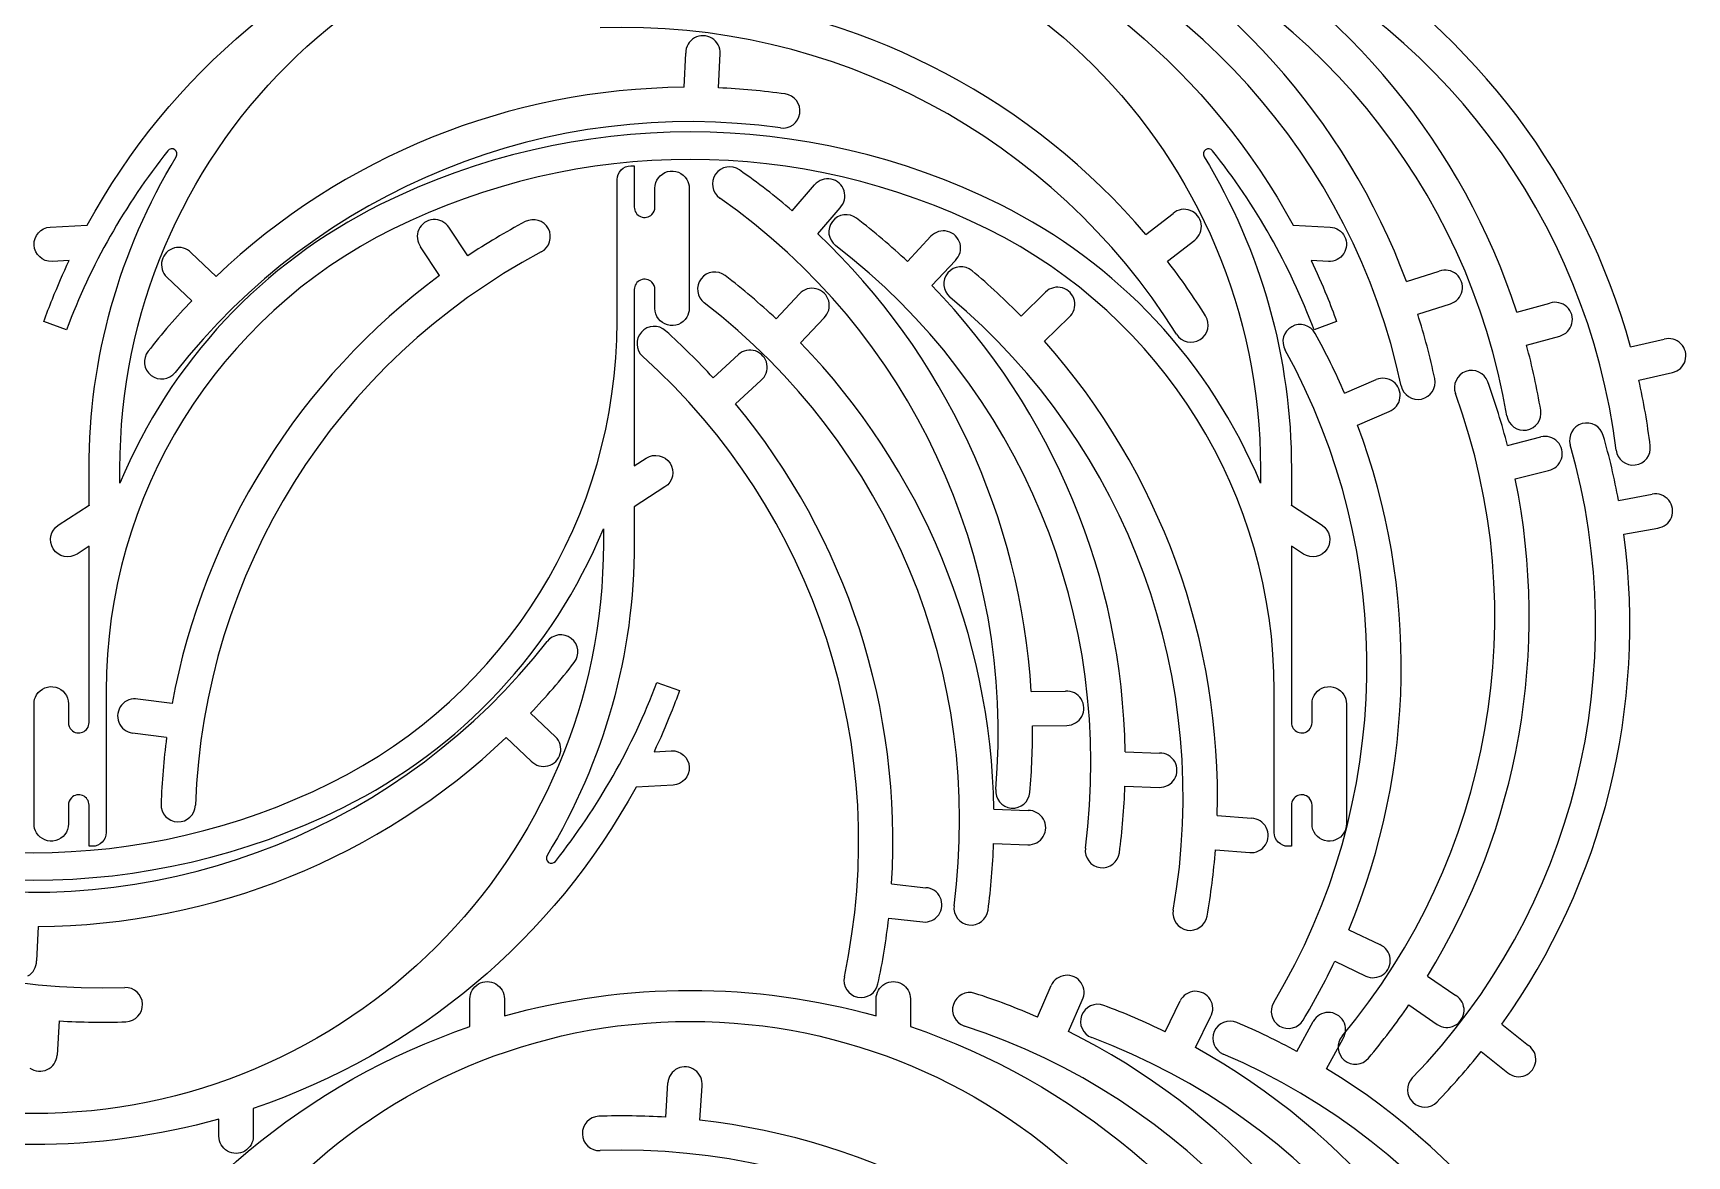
# Model space of a CAD drawing. Extents: x 3 to 3398, y -5 to 2267.
# Drawn here: x 2716 to 3398, y 1263 to 1727 of the extents above; entities that cross this region are included whole.
import ezdxf

# ---------------------------------------------------------------- set-up
doc = ezdxf.new("R2010")
doc.units = 0
doc.layers.add('Capa_1', color=7, linetype='CONTINUOUS')

msp = doc.modelspace()

# ---------------------------------------------------------------- linework, layer by layer
at = {"layer": 'Capa_1', "color": 7}
for points in [[(2984.586946, 1704.342453), (2985.187358, 1718.502954)], [(2998.762468, 1704.096301), (2999.362881, 1718.256802)], [(2962.542804, 1671.920986), (2963.96013, 1671.920986), (2963.96013, 1661.999698)], [(2956.873516, 1607.700217), (2956.873516, 1661.999698)], [(3029.156462, 1653.359738), (3038.374788, 1664.125551)], [(3039.691657, 1643.872082), (3048.909981, 1654.637897)], [(3175.003367, 1643.661701), (3186.236878, 1652.303952)], [(2895.264222, 1634.802133), (2887.426633, 1646.611133)], [(2883.651299, 1626.669111), (2875.81371, 1638.478111)], [(3076.649496, 1632.504591), (3086.328646, 1642.858059)], [(3183.926654, 1632.644397), (3195.160165, 1641.286648)], [(2730.835312, 1632.885985), (2723.758575, 1632.512038)], [(2791.408179, 1626.293165), (2781.139567, 1636.062295)], [(3086.760818, 1622.566426), (3096.439967, 1632.919897)], [(3250.318731, 1632.512407), (3243.242009, 1632.886381)], [(2781.382155, 1616.268954), (2771.113547, 1626.038085)], [(3282.549387, 1624.159005), (3296.061259, 1628.437978)], [(2963.96013, 1620.897364), (2963.96013, 1548.092013)], [(3022.479106, 1608.819253), (3032.158256, 1619.172722)], [(3123.541371, 1609.917654), (3133.66292, 1619.839069)], [(3287.166394, 1610.754182), (3300.678266, 1615.033155)], [(3328.040245, 1611.592877), (3341.725903, 1615.278398)], [(2729.687626, 1604.309581), (2720.35365, 1607.67235)], [(3032.590428, 1598.881088), (3042.269577, 1609.234559)], [(3133.209572, 1599.547898), (3143.331121, 1609.469316)], [(3253.72365, 1607.672718), (3244.389672, 1604.30995)], [(3332.068148, 1597.999422), (3345.753805, 1601.684943)], [(3374.988849, 1597.28578), (3388.822241, 1600.370833)], [(2996.462324, 1584.475618), (3006.92396, 1594.037753)], [(3005.762737, 1573.774764), (3016.224372, 1583.336901)], [(3257.026708, 1578.069069), (3270.031506, 1583.70427)], [(3378.419979, 1583.529567), (3392.253371, 1586.61462)], [(3262.336564, 1564.923295), (3275.341362, 1570.558498)], [(3324.229565, 1556.521188), (3337.955792, 1560.052611)], [(3222.314132, 1547.02743), (3222.314132, 1540.94703)], [(3235.070038, 1547.026665), (3235.070038, 1531.829336), (3235.07154, 1531.854848), (3247.740535, 1523.61955)], [(3327.417595, 1542.706615), (3341.143822, 1546.238042)], [(2976.630421, 1539.423666), (2963.961414, 1531.188369), (2963.959914, 1531.21388)], [(3370.018821, 1533.867096), (3383.957951, 1536.432424)], [(2726.33676, 1523.619181), (2739.005767, 1531.854479), (2739.007267, 1531.828967)], [(3372.23543, 1519.863789), (3386.174561, 1522.42912)], [(2739.007051, 1442.145484), (2739.007051, 1514.950835), (2734.061317, 1511.73595)], [(3240.015786, 1511.73595), (3235.070038, 1514.950835)], [(3240.015984, 1511.736347), (3240.015786, 1511.73595)], [(2746.093665, 1455.34263), (2746.093665, 1401.04315)], [(2973.279555, 1458.733266), (2982.613531, 1455.370498)], [(3127.744177, 1455.042844), (3141.916695, 1455.184357)], [(2773.242614, 1449.978281), (2759.192983, 1451.845935)], [(2921.175956, 1446.069401), (2931.444565, 1436.30027)], [(3128.240252, 1440.873866), (3142.412769, 1441.015379)], [(2771.023475, 1435.975375), (2756.973844, 1437.843031)], [(2911.149933, 1436.04519), (2921.418545, 1426.27606)], [(2972.131869, 1430.156863), (2979.208606, 1430.530809)], [(3166.492916, 1430.076115), (3180.658117, 1429.599297)], [(2979.956641, 1416.377339), (2964.703847, 1415.571222)], [(3166.370476, 1415.898984), (3180.535678, 1415.422166)], [(3112.322525, 1406.390777), (3126.487727, 1405.913959)], [(3235.070038, 1408.129764), (3235.070038, 1401.04315), (3235.070038, 1391.121862), (3233.652715, 1391.121862)], [(2740.424377, 1391.121862), (2739.007051, 1391.121862), (2739.007051, 1401.04315)], [(3204.469473, 1403.76293), (3218.600394, 1402.668688)], [(3227.983423, 1396.791181), (3227.983423, 1401.04315)], [(3112.200086, 1392.213646), (3126.365287, 1391.736828)], [(3203.728752, 1389.604633), (3217.859673, 1388.510391)], [(3070.146431, 1375.622128), (3084.230555, 1374.035391)], [(2717.971166, 1357.995902), (2717.370754, 1343.835401)], [(3068.912044, 1361.498307), (3082.996168, 1359.91157)], [(3258.700355, 1356.605016), (3271.500565, 1350.519384)], [(3252.934953, 1343.652558), (3265.735163, 1337.566926)], [(3291.237995, 1337.521909), (3302.928611, 1329.508808)], [(3130.287239, 1320.640107), (3135.955148, 1333.630683)], [(2896.182643, 1316.693563), (2896.182643, 1328.166111)], [(2910.355874, 1328.166111), (2910.355874, 1321.079496)], [(3077.894888, 1328.166111), (3077.894888, 1316.693563)], [(3143.136018, 1314.647209), (3148.803926, 1327.637787)], [(3182.938197, 1314.56249), (3189.167353, 1327.29347)], [(3283.517364, 1325.630825), (3295.20798, 1317.617723)], [(2726.706506, 1319.068707), (2725.823452, 1304.92302)], [(3195.513341, 1308.01484), (3201.742495, 1320.745823)], [(3237.323111, 1306.425407), (3244.101656, 1318.872559)], [(3321.831, 1317.702664), (3332.934173, 1308.893586)], [(3249.600682, 1299.335469), (3256.379225, 1311.782623)], [(3313.299696, 1306.37911), (3324.402868, 1297.570032)], [(2976.917631, 1279.303954), (2977.800685, 1293.449641)], [(2991.041226, 1278.067013), (2991.924278, 1292.212702)], [(2806.784538, 1282.940192), (2806.784538, 1271.467644)], [(2792.611307, 1271.467644), (2792.611307, 1278.554258)]]:
    msp.add_lwpolyline(points, dxfattribs=at)
msp.add_lwpolyline([(3114.912554, 1655.946848)], close=True, dxfattribs=at)
for points in [[(2751.762959, 1547.02743), (2751.78766, 1676.949081), (2857.116893, 1782.258291), (2987.038546, 1782.258291)], [(2987.038546, 1782.258291), (3116.960199, 1782.258291), (3222.289432, 1676.949081), (3222.314132, 1547.02743)], [(3280.335562, 1581.163356), (3260.332683, 1675.269493), (3191.644236, 1751.555742), (3100.144493, 1781.285812)], [(2738.263334, 1647.471626), (2772.383616, 1709.941353), (2828.757527, 1757.287874), (2896.182643, 1780.102655)], [(3077.894888, 1780.102655), (3145.319854, 1757.287913), (3201.693665, 1709.941537), (3235.813962, 1647.471994)], [(3282.549387, 1624.159005), (3257.418464, 1691.596743), (3207.577429, 1746.950821), (3143.136018, 1778.993237)], [(3323.953083, 1568.734717), (3308.074094, 1663.623799), (3242.778583, 1742.833588), (3152.662735, 1776.526525)], [(3328.040245, 1611.592877), (3305.874834, 1680.062626), (3258.495747, 1737.538054), (3195.513341, 1772.360868)], [(3369.036129, 1554.64669), (3357.311258, 1650.13809), (3295.532976, 1732.12064), (3206.972563, 1769.712307)], [(3374.988849, 1597.28578), (3355.831142, 1666.657202), (3311.004193, 1726.144573), (3249.600682, 1763.681497)], [(3175.003367, 1643.661701), (3128.322959, 1698.437164), (3062.555496, 1733.406344), (2991.041226, 1741.476106)], [(3187.628429, 1602.501834), (3136.645677, 1684.091289), (3046.008217, 1732.284082), (2949.8583, 1728.926454)], [(2988.788231, 1724.730013), (2986.546088, 1723.462347), (2985.167639, 1721.078569), (2985.187358, 1718.502954)], [(2995.980375, 1724.605124), (2993.783596, 1725.94987), (2991.030373, 1725.997678), (2988.788231, 1724.730013)], [(2999.362881, 1718.256802), (2999.47201, 1720.83018), (2998.177154, 1723.260379), (2995.980375, 1724.605124)], [(3024.232466, 1687.55676), (2928.960236, 1700.946396), (2833.781779, 1662.491804), (2774.549895, 1586.678453)], [(2984.586946, 1704.342453), (2912.620918, 1703.792175), (2843.558462, 1675.889132), (2791.408179, 1626.293165)], [(3026.204974, 1701.592115), (3017.103479, 1702.871243), (3007.945158, 1703.706959), (2998.762468, 1704.096301)], [(3032.23501, 1693.588379), (3032.779627, 1697.463593), (3030.080081, 1701.046732), (3026.204974, 1701.592115)], [(3114.912554, 1655.946848), (3034.34852, 1695.917799), (2939.728568, 1695.917799), (2859.164535, 1655.946848)], [(3024.232466, 1687.55676), (3028.107788, 1687.012909), (3031.690393, 1689.713164), (3032.23501, 1693.588379)], [(2774.403947, 1678.568399), (2773.482402, 1679.209704), (2772.221045, 1679.023887), (2771.523583, 1678.144079)], [(2775.006861, 1675.72006), (2775.589517, 1676.679762), (2775.325492, 1677.927095), (2774.403947, 1678.568399)], [(3109.873178, 1645.789689), (3032.484083, 1684.185429), (2941.592998, 1684.185429), (2864.203902, 1645.789689)], [(3199.673371, 1678.568792), (3198.751821, 1677.927495), (3198.487786, 1676.680164), (3199.070434, 1675.720457)], [(3202.553732, 1678.144448), (3201.856277, 1679.024262), (3200.594921, 1679.210089), (3199.673371, 1678.568792)], [(2771.523583, 1678.144079), (2753.842485, 1655.845132), (2739.729211, 1630.937215), (2729.687626, 1604.309581)], [(2739.007267, 1547.026297), (2739.007274, 1592.409859), (2751.459112, 1636.923523), (2775.006861, 1675.72006)], [(2958.534002, 1670.260478), (2959.5972, 1671.323682), (2961.03921, 1671.920985), (2962.542804, 1671.920986)], [(3007.37843, 1670.244044), (3004.172406, 1672.487993), (2999.754388, 1671.708537), (2997.509805, 1668.502957)], [(3199.070434, 1675.720457), (3222.618192, 1636.923913), (3235.070033, 1592.410238), (3235.070038, 1547.026665)], [(3244.389672, 1604.30995), (3234.348093, 1630.937583), (3220.234824, 1655.845499), (3202.553732, 1678.144448)], [(2956.873516, 1666.251666), (2956.873508, 1667.75526), (2957.470803, 1669.197273), (2958.534002, 1670.260478)], [(2956.873516, 1661.999698), (2956.873516, 1661.999698), (2956.873516, 1666.251666), (2956.873516, 1666.251666)], [(2972.464067, 1662.708359), (2972.464087, 1665.898956), (2974.596279, 1668.696128), (2977.672819, 1669.541595)], [(2977.672819, 1669.541595), (2980.749358, 1670.387063), (2984.011548, 1669.072328), (2985.642053, 1666.329817)], [(2985.642053, 1666.329817), (2986.293465, 1665.234143), (2986.637287, 1663.983051), (2986.637296, 1662.708359)], [(2997.509805, 1668.502957), (2995.265223, 1665.297376), (2996.043805, 1660.879204), (2999.248941, 1658.633988)], [(3029.156462, 1653.359738), (3022.175136, 1659.337573), (3014.907206, 1664.972331), (3007.37843, 1670.244044)], [(3045.178174, 1666.461643), (3042.654411, 1666.976351), (3040.050002, 1666.08207), (3038.374788, 1664.125551)], [(3050.523395, 1661.647911), (3049.748146, 1664.104188), (3047.701938, 1665.946936), (3045.178174, 1666.461643)], [(2963.96013, 1661.999698), (2963.96013, 1661.999698), (2963.96013, 1654.913083), (2963.96013, 1654.913083)], [(2972.464067, 1654.913083), (2972.464067, 1654.913083), (2972.464067, 1662.708359), (2972.464067, 1662.708359)], [(2986.637296, 1662.708359), (2986.637296, 1662.708359), (2986.637296, 1613.102088), (2986.637296, 1613.102088)], [(3113.056374, 1414.573161), (3121.441497, 1510.415583), (3078.058349, 1603.451044), (2999.248941, 1658.633988)], [(3048.909981, 1654.637897), (3050.681012, 1656.508126), (3051.298644, 1659.191634), (3050.523395, 1661.647911)], [(2859.164535, 1655.946848), (2810.631526, 1631.867727), (2772.473584, 1591.01026), (2751.762959, 1540.94703)], [(2963.96013, 1654.913083), (2963.960131, 1653.193324), (2964.996089, 1651.642904), (2966.58494, 1650.98478)], [(2966.58494, 1650.98478), (2968.17379, 1650.326657), (2970.002636, 1650.690436), (2971.218691, 1651.906488)], [(2971.218691, 1651.906488), (2972.016091, 1652.703886), (2972.464066, 1653.785391), (2972.464067, 1654.913083)], [(3055.628675, 1650.322771), (3052.523582, 1652.704429), (3048.075769, 1652.118426), (3045.693498, 1649.013804)], [(3222.314132, 1540.94703), (3201.603507, 1591.010261), (3163.445564, 1631.867728), (3114.912554, 1655.946848)], [(3193.321678, 1653.5482), (3190.909368, 1654.450941), (3188.197238, 1653.974631), (3186.236878, 1652.303952)], [(3197.849029, 1647.958421), (3197.467101, 1650.505637), (3195.733988, 1652.645459), (3193.321678, 1653.5482)], [(2716.313008, 1639.21503), (2716.106551, 1643.121379), (2719.104344, 1646.456188), (2723.01054, 1646.665509)], [(2723.01054, 1646.665509), (2723.01054, 1646.665509), (2738.263334, 1647.471626), (2738.263334, 1647.471626)], [(2864.203902, 1645.789689), (2791.855594, 1609.894876), (2746.093656, 1536.10596), (2746.093665, 1455.34263)], [(2875.066703, 1645.632447), (2873.997887, 1643.288985), (2874.283848, 1640.550236), (2875.81371, 1638.478111)], [(2880.958678, 1649.758846), (2878.391025, 1649.555534), (2876.13552, 1647.975908), (2875.066703, 1645.632447)], [(2887.426633, 1646.611133), (2886.002327, 1648.757184), (2883.526331, 1649.962159), (2880.958678, 1649.758846)], [(2918.937599, 1648.906504), (2910.822483, 1644.591616), (2902.922024, 1639.884598), (2895.264222, 1634.802133)], [(2928.52048, 1645.975712), (2926.68329, 1649.430944), (2922.393195, 1650.743011), (2918.937599, 1648.906504)], [(2925.591582, 1636.392252), (2929.046451, 1638.230125), (2930.357669, 1642.52048), (2928.52048, 1645.975712)], [(3045.693498, 1649.013804), (3043.311226, 1645.909182), (3043.896349, 1641.461254), (3047.0005, 1639.078368)], [(3076.649496, 1632.504591), (3069.935564, 1638.781257), (3062.920337, 1644.727675), (3055.628675, 1650.322771)], [(3093.227457, 1644.895169), (3090.728546, 1645.519471), (3088.087608, 1644.739644), (3086.328646, 1642.858059)], [(3098.357618, 1639.852863), (3097.690247, 1642.340618), (3095.726367, 1644.270866), (3093.227457, 1644.895169)], [(3227.983423, 1455.34263), (3227.983431, 1536.105962), (3182.22149, 1609.894878), (3109.873178, 1645.789689)], [(3195.160165, 1641.286648), (3197.201633, 1642.857186), (3198.230956, 1645.411205), (3197.849029, 1647.958421)], [(3235.813962, 1647.471994), (3235.813962, 1647.471994), (3251.066765, 1646.665906), (3251.066765, 1646.665906)], [(3251.066765, 1646.665906), (3253.595044, 1646.532282), (3255.859983, 1645.059988), (3257.008401, 1642.803623)], [(2723.758575, 1632.512038), (2719.852076, 1632.308445), (2716.519465, 1635.308682), (2716.313008, 1639.21503)], [(2774.2236, 1638.040374), (2771.730116, 1637.394738), (2769.782803, 1635.447777), (2769.136717, 1632.95441)], [(2781.139567, 1636.062295), (2779.36459, 1637.928779), (2776.717084, 1638.686009), (2774.2236, 1638.040374)], [(3127.744177, 1455.042844), (3123.428242, 1526.881445), (3091.948989, 1594.388921), (3039.691657, 1643.872082)], [(3150.053829, 1390.285623), (3162.61156, 1485.67107), (3123.327853, 1580.510328), (3047.0005, 1639.078368)], [(3096.439967, 1632.919897), (3098.290891, 1634.711095), (3099.024988, 1637.365108), (3098.357618, 1639.852863)], [(3257.008401, 1642.803623), (3258.15682, 1640.547257), (3258.014245, 1637.849615), (3256.634384, 1635.726873)], [(2723.879813, 1616.947509), (2726.034762, 1622.330219), (2728.354353, 1627.645544), (2730.835312, 1632.885985)], [(2769.136717, 1632.95441), (2768.490632, 1630.461042), (2769.247383, 1627.8134), (2771.113547, 1626.038085)], [(2925.591582, 1636.392252), (2840.644498, 1591.225084), (2786.246551, 1504.170171), (2782.88892, 1408.020255)], [(3103.317775, 1628.63579), (3100.319523, 1631.150623), (3095.850383, 1630.759189), (3093.334957, 1627.761435)], [(3199.648039, 1610.012558), (3194.777579, 1617.806915), (3189.530919, 1625.359784), (3183.926654, 1632.644397)], [(3243.242009, 1632.886381), (3245.520619, 1628.073319), (3247.663148, 1623.197002), (3249.667045, 1618.263238)], [(3256.634384, 1635.726873), (3255.254523, 1633.604131), (3252.84701, 1632.378783), (3250.318731, 1632.512407)], [(2883.651299, 1626.669111), (2825.753005, 1583.923357), (2786.281302, 1520.755428), (2773.242614, 1449.978281)], [(2966.584979, 1624.825598), (2964.996136, 1624.167496), (2963.960165, 1622.617108), (2963.96013, 1620.897364)], [(2971.218691, 1623.903874), (2970.002647, 1625.119915), (2968.173822, 1625.4837), (2966.584979, 1624.825598)], [(2972.464067, 1620.897364), (2972.464043, 1622.025027), (2972.01607, 1623.106497), (2971.218691, 1623.903874)], [(2991.523107, 1625.328466), (2989.140836, 1622.223844), (2989.725959, 1617.775916), (2992.830109, 1615.393031)], [(3001.458284, 1626.637433), (2998.353191, 1629.019091), (2993.905379, 1628.433088), (2991.523107, 1625.328466)], [(3022.479106, 1608.819253), (3015.765174, 1615.09592), (3008.749946, 1621.042338), (3001.458284, 1626.637433)], [(3093.334957, 1627.761435), (3090.819531, 1624.763682), (3091.210081, 1620.294464), (3094.207338, 1617.778445)], [(3123.541371, 1609.917654), (3117.107613, 1616.481204), (3110.358442, 1622.727962), (3103.317775, 1628.63579)], [(3303.144351, 1627.184044), (3301.186277, 1628.857402), (3298.474801, 1629.33742), (3296.061259, 1628.437978)], [(3305.486852, 1620.382925), (3305.999157, 1622.907152), (3305.102425, 1625.510686), (3303.144351, 1627.184044)], [(2972.464067, 1613.102088), (2972.464067, 1613.102088), (2972.464067, 1620.897364), (2972.464067, 1620.897364)], [(3039.057066, 1621.209831), (3036.558155, 1621.834134), (3033.917217, 1621.054306), (3032.158256, 1619.172722)], [(3044.187227, 1616.167525), (3043.519857, 1618.65528), (3041.555977, 1620.585529), (3039.057066, 1621.209831)], [(3166.492916, 1430.076115), (3165.314645, 1502.0346), (3136.809988, 1570.850929), (3086.760818, 1622.566426)], [(3186.310396, 1364.727372), (3203.016829, 1459.474273), (3167.907342, 1555.936797), (3094.207338, 1617.778445)], [(3140.644022, 1621.573318), (3138.174721, 1622.306027), (3135.502281, 1621.642139), (3133.66292, 1619.839069)], [(3145.549358, 1616.312037), (3144.991137, 1618.826534), (3143.113322, 1620.840609), (3140.644022, 1621.573318)], [(3249.667045, 1618.263238), (3251.089736, 1614.76047), (3252.442209, 1611.229591), (3253.72365, 1607.672718)], [(3300.678266, 1615.033155), (3303.133774, 1615.810754), (3304.974547, 1617.858697), (3305.486852, 1620.382925)], [(2720.35365, 1607.67235), (2721.47483, 1610.784407), (2722.650397, 1613.8766), (2723.879813, 1616.947509)], [(2781.382155, 1616.268954), (2775.047139, 1609.610051), (2769.039728, 1602.646982), (2763.381215, 1595.404424)], [(2977.672791, 1606.268803), (2974.596245, 1607.114285), (2972.464062, 1609.911481), (2972.464067, 1613.102088)], [(2986.637296, 1613.102088), (2986.637298, 1611.827377), (2986.293475, 1610.576264), (2985.642053, 1609.480573)], [(3095.883439, 1366.600285), (3108.44117, 1461.985732), (3069.157463, 1556.82499), (2992.830109, 1615.393031)], [(3042.269577, 1609.234559), (3044.1205, 1611.025757), (3044.854597, 1613.67977), (3044.187227, 1616.167525)], [(3143.331121, 1609.469316), (3145.258414, 1611.178073), (3146.107578, 1613.797539), (3145.549358, 1616.312037)], [(3294.199119, 1584.11018), (3292.288211, 1593.100275), (3289.941197, 1601.992113), (3287.166394, 1610.754182)], [(3348.747557, 1613.716698), (3346.864338, 1615.473873), (3344.176381, 1616.071707), (3341.725903, 1615.278398)], [(3350.791168, 1606.819873), (3351.413091, 1609.319351), (3350.630777, 1611.959523), (3348.747557, 1613.716698)], [(2838.763278, 1417.253159), (2911.111587, 1453.147972), (2956.873525, 1526.936888), (2956.873516, 1607.700217)], [(2976.904301, 1603.888145), (2973.995643, 1606.506084), (2969.515564, 1606.270859), (2966.89705, 1603.362718)], [(2996.462324, 1584.475618), (2990.26155, 1591.259704), (2983.734499, 1597.7382), (2976.904301, 1603.888145)], [(2985.642053, 1609.480573), (2984.011543, 1606.738054), (2980.749337, 1605.42332), (2977.672791, 1606.268803)], [(3197.392854, 1600.24858), (3200.711513, 1602.322319), (3201.721122, 1606.693489), (3199.648039, 1610.012558)], [(3235.221231, 1605.552685), (3231.79858, 1603.655489), (3230.561566, 1599.343154), (3232.458085, 1595.920128)], [(3244.854335, 1602.791444), (3242.956462, 1606.21372), (3238.643883, 1607.449882), (3235.221231, 1605.552685)], [(3345.753805, 1601.684943), (3348.240895, 1602.354694), (3350.169246, 1604.320395), (3350.791168, 1606.819873)], [(2966.89705, 1603.362718), (2964.278537, 1600.454578), (2964.512876, 1595.974453), (2967.420498, 1593.355364)], [(3112.322525, 1406.390777), (3111.144254, 1478.349262), (3082.639597, 1547.165592), (3032.590428, 1598.881088)], [(3204.469473, 1403.76293), (3206.431108, 1475.704322), (3180.955308, 1545.698509), (3133.209572, 1599.547898)], [(3187.628429, 1602.501834), (3189.702825, 1599.183585), (3194.074194, 1598.17484), (3197.392854, 1600.24858)], [(3257.026708, 1578.069069), (3253.372444, 1586.502324), (3249.310188, 1594.752862), (3244.854335, 1602.791444)], [(3337.931984, 1571.074016), (3336.415037, 1580.138907), (3334.458113, 1589.124657), (3332.068148, 1597.999422)], [(3395.769092, 1598.504338), (3393.964311, 1600.341986), (3391.30499, 1601.056498), (3388.822241, 1600.370833)], [(3397.509922, 1591.524937), (3398.240279, 1593.994908), (3397.573872, 1596.666691), (3395.769092, 1598.504338)], [(2763.381215, 1595.404424), (2760.972551, 1592.320233), (2761.519717, 1587.867476), (2764.603432, 1585.458202)], [(3050.636095, 1337.244092), (3070.63897, 1431.35023), (3038.917364, 1528.979294), (2967.420498, 1593.355364)], [(3013.961334, 1595.527308), (3011.519108, 1596.345748), (3008.825127, 1595.775531), (3006.92396, 1594.037753)], [(3018.680065, 1590.098038), (3018.209939, 1592.630485), (3016.403559, 1594.708868), (3013.961334, 1595.527308)], [(3016.224372, 1583.336901), (3018.210126, 1584.977356), (3019.150191, 1587.565591), (3018.680065, 1590.098038)], [(3227.758304, 1326.669815), (3277.309355, 1409.136617), (3279.100902, 1511.774255), (3232.458085, 1595.920128)], [(3392.253371, 1586.61462), (3394.767308, 1587.175249), (3396.779566, 1589.054965), (3397.509922, 1591.524937)], [(2764.603432, 1585.458202), (2767.687147, 1583.048929), (2772.140012, 1583.595215), (2774.549895, 1586.678453)], [(3277.170425, 1582.821527), (3275.127714, 1584.390489), (3272.39486, 1584.728412), (3270.031506, 1583.70427)], [(3288.740461, 1575.70636), (3292.568241, 1576.519989), (3295.011991, 1580.282238), (3294.199119, 1584.11018)], [(3306.991934, 1587.077563), (3303.314635, 1585.739145), (3301.418252, 1581.673414), (3302.755943, 1577.99585)], [(3316.074485, 1582.843368), (3314.73534, 1586.520403), (3310.669234, 1588.415981), (3306.991934, 1587.077563)], [(3383.103765, 1556.374011), (3381.983667, 1565.496443), (3380.420558, 1574.559001), (3378.419979, 1583.529567)], [(3255.993995, 1312.795663), (3317.835641, 1386.49567), (3335.661195, 1487.589409), (3302.755943, 1577.99585)], [(3275.341362, 1570.558498), (3277.753009, 1571.46308), (3279.484505, 1573.604249), (3279.864476, 1576.151783)], [(3279.864476, 1576.151783), (3280.244448, 1578.699317), (3279.213136, 1581.252566), (3277.170425, 1582.821527)], [(3280.335562, 1581.163356), (3281.149948, 1577.335737), (3284.91268, 1574.892731), (3288.740461, 1575.70636)], [(3324.229565, 1556.521188), (3321.939542, 1565.422268), (3319.217967, 1574.206705), (3316.074485, 1582.843368)], [(3070.146431, 1375.622128), (3074.61759, 1447.451235), (3051.60007, 1518.291876), (3005.762737, 1573.774764)], [(3332.111951, 1562.916298), (3335.971579, 1563.562187), (3338.57711, 1567.214261), (3337.931984, 1571.074016)], [(3258.700355, 1356.605016), (3286.313189, 1423.065104), (3287.613153, 1497.540018), (3262.336564, 1564.923295)], [(3323.953083, 1568.734717), (3324.599735, 1564.875217), (3328.252324, 1562.270409), (3332.111951, 1562.916298)], [(3354.954686, 1565.551474), (3351.192981, 1564.472832), (3349.017607, 1560.549289), (3350.095505, 1556.787371)], [(3363.71975, 1560.694026), (3362.640363, 1564.455518), (3358.716391, 1566.630116), (3354.954686, 1565.551474)], [(3284.948037, 1295.495147), (3351.780092, 1364.701769), (3376.614167, 1464.305801), (3350.095505, 1556.787371)], [(3344.868727, 1558.063964), (3343.096605, 1559.933159), (3340.45026, 1560.694435), (3337.955792, 1560.052611)], [(3346.486232, 1551.054893), (3347.260048, 1553.511622), (3346.64085, 1556.194769), (3344.868727, 1558.063964)], [(3370.018821, 1533.867096), (3368.355285, 1542.906238), (3366.253111, 1551.859124), (3363.71975, 1560.694026)], [(3376.933437, 1548.477924), (3380.817564, 1548.954844), (3383.579916, 1552.48979), (3383.103765, 1556.374011)], [(2963.96013, 1548.092013), (2963.96013, 1548.092013), (2968.905864, 1551.306898), (2968.905864, 1551.306898)], [(2968.905864, 1551.306898), (2972.18705, 1553.432953), (2976.57018, 1552.499961), (2978.701047, 1549.221898)], [(2978.701047, 1549.221898), (2980.831914, 1545.943834), (2979.905354, 1541.559341), (2976.630421, 1539.423666)], [(3341.143822, 1546.238042), (3343.667286, 1546.754222), (3345.712417, 1548.598164), (3346.486232, 1551.054893)], [(3369.036129, 1554.64669), (3369.513817, 1550.762657), (3373.04931, 1548.001004), (3376.933437, 1548.477924)], [(2739.007267, 1531.828967), (2739.007267, 1531.828967), (2739.007267, 1547.026296), (2739.007267, 1547.026297)], [(2751.762959, 1540.94703), (2751.762959, 1540.94703), (2751.762959, 1547.02743), (2751.762959, 1547.02743)], [(3291.237995, 1337.521909), (3328.907517, 1398.844164), (3341.84192, 1472.198809), (3327.417595, 1542.706615)], [(3390.715327, 1533.966399), (3389.07791, 1535.954658), (3386.491115, 1536.898678), (3383.957951, 1536.432424)], [(2963.959914, 1531.21388), (2963.959914, 1531.21388), (2963.959914, 1516.016551), (2963.959914, 1516.016551)], [(3391.839963, 1526.86157), (3392.783267, 1529.258336), (3392.352744, 1531.97814), (3390.715327, 1533.966399)], [(2724.266134, 1513.82095), (2722.135267, 1517.099013), (2723.061827, 1521.483507), (2726.33676, 1523.619181)], [(2843.802646, 1407.096), (2892.335655, 1431.17512), (2930.493597, 1472.032587), (2951.204221, 1522.095817)], [(2951.204221, 1522.095817), (2951.204221, 1522.095817), (2951.204221, 1516.015417), (2951.204221, 1516.015417)], [(3247.740535, 1523.61955), (3251.011145, 1521.482164), (3251.934801, 1517.100887), (3249.805395, 1513.825076)], [(3386.174561, 1522.42912), (3388.727884, 1522.768015), (3390.89666, 1524.464804), (3391.839963, 1526.86157)], [(2715.928635, 1280.784557), (2586.006982, 1280.784557), (2480.677749, 1386.093767), (2480.653049, 1516.015417)], [(2951.204221, 1516.015417), (2951.179521, 1386.093767), (2845.850288, 1280.784557), (2715.928635, 1280.784557)], [(2963.959914, 1516.016551), (2963.959907, 1470.632988), (2951.508069, 1426.119324), (2927.96032, 1387.322787)], [(3235.070038, 1514.950835), (3235.070038, 1514.950835), (3235.070038, 1442.145484), (3235.070038, 1442.145484)], [(3321.831, 1317.702664), (3363.686386, 1376.247848), (3381.706243, 1448.521546), (3372.23543, 1519.863789)], [(2734.061317, 1511.73595), (2730.780131, 1509.609895), (2726.397001, 1510.542887), (2724.266134, 1513.82095)], [(3249.805395, 1513.825076), (3247.675989, 1510.549266), (3243.296976, 1509.614932), (3240.015984, 1511.736347)], [(2678.325646, 1374.781596), (2773.597876, 1361.391959), (2868.776333, 1399.846552), (2928.008217, 1475.659902)], [(2937.95468, 1476.880153), (2934.870965, 1479.289426), (2930.4181, 1478.743141), (2928.008217, 1475.659902)], [(2939.176897, 1466.933931), (2941.585561, 1470.018123), (2941.038394, 1474.470879), (2937.95468, 1476.880153)], [(2921.175956, 1446.069401), (2927.510973, 1452.728304), (2933.518384, 1459.691373), (2939.176897, 1466.933931)], [(2515.995708, 1459.27992), (2566.97846, 1377.690465), (2657.61592, 1329.497672), (2753.765837, 1332.8553)], [(2716.329885, 1449.940759), (2716.329883, 1451.215471), (2716.673706, 1452.466583), (2717.325128, 1453.562274)], [(2717.325128, 1453.562274), (2718.955638, 1456.304794), (2722.217844, 1457.619527), (2725.29439, 1456.774045)], [(2725.29439, 1456.774045), (2728.370936, 1455.928562), (2730.503119, 1453.131367), (2730.503114, 1449.940759)], [(2931.443598, 1384.898769), (2949.124696, 1407.197716), (2963.23797, 1432.105632), (2973.279555, 1458.733266)], [(2982.613531, 1455.370498), (2981.492351, 1452.258441), (2980.316784, 1449.166247), (2979.087368, 1446.095339)], [(3148.323674, 1451.914319), (3146.940401, 1454.087044), (3144.487747, 1455.338847), (3141.916695, 1455.184357)], [(3227.983423, 1401.04315), (3227.983423, 1401.04315), (3227.983423, 1455.34263), (3227.983423, 1455.34263)], [(3243.573975, 1449.940759), (3243.573971, 1453.131366), (3245.706154, 1455.928559), (3248.782699, 1456.774041)], [(3248.782699, 1456.774041), (3251.859244, 1457.619524), (3255.121448, 1456.304792), (3256.751959, 1453.562274)], [(3256.751959, 1453.562274), (3257.403381, 1452.466583), (3257.747204, 1451.215471), (3257.747203, 1449.940759)], [(2716.329885, 1400.334489), (2716.329885, 1400.334489), (2716.329885, 1449.940759), (2716.329885, 1449.940759)], [(2730.503114, 1449.940759), (2730.503114, 1449.940759), (2730.503114, 1442.145484), (2730.503114, 1442.145484)], [(2752.435162, 1449.38113), (2750.797386, 1447.393167), (2750.366372, 1444.67344), (2751.309242, 1442.276504)], [(2759.192983, 1451.845935), (2756.659904, 1452.312646), (2754.072938, 1451.369093), (2752.435162, 1449.38113)], [(3148.575364, 1444.725495), (3149.803297, 1446.989642), (3149.706947, 1449.741594), (3148.323674, 1451.914319)], [(3243.573975, 1442.145484), (3243.573975, 1442.145484), (3243.573975, 1449.940759), (3243.573975, 1449.940759)], [(3257.747203, 1449.940759), (3257.747203, 1449.940759), (3257.747203, 1400.334489), (3257.747203, 1400.334489)], [(2730.503114, 1442.145484), (2730.503138, 1441.017821), (2730.951111, 1439.936351), (2731.74849, 1439.138974)], [(2736.382202, 1438.217249), (2737.971044, 1438.875351), (2739.007015, 1440.42574), (2739.007051, 1442.145484)], [(2751.309242, 1442.276504), (2752.252113, 1439.879568), (2754.420583, 1438.182387), (2756.973844, 1437.843031)], [(2979.087368, 1446.095339), (2976.932419, 1440.712629), (2974.612828, 1435.397303), (2972.131869, 1430.156863)], [(3127.175728, 1413.33791), (3127.976766, 1422.493876), (3128.332027, 1431.683384), (3128.240252, 1440.873866)], [(3142.412769, 1441.015379), (3144.988331, 1441.04108), (3147.347432, 1442.461348), (3148.575364, 1444.725495)], [(3235.070038, 1442.145484), (3235.070072, 1440.425739), (3236.106044, 1438.875348), (3237.694887, 1438.217246)], [(3242.328601, 1439.138974), (3243.125979, 1439.936351), (3243.573952, 1441.017821), (3243.573975, 1442.145484)], [(2717.971166, 1357.995902), (2789.937194, 1358.54618), (2858.99965, 1386.449224), (2911.149933, 1436.04519)], [(2731.74849, 1439.138974), (2732.964534, 1437.922932), (2734.793359, 1437.559148), (2736.382202, 1438.217249)], [(2771.023475, 1435.975375), (2769.812343, 1426.86458), (2769.045035, 1417.700271), (2768.724271, 1408.514928)], [(2933.421394, 1429.383945), (2934.06748, 1431.877313), (2933.310729, 1434.524956), (2931.444565, 1436.30027)], [(3237.694887, 1438.217246), (3239.283731, 1437.559144), (3241.112558, 1437.92293), (3242.328601, 1439.138974)], [(2921.418545, 1426.27606), (2923.193522, 1424.409576), (2925.841028, 1423.652346), (2928.334512, 1424.297982)], [(2928.334512, 1424.297982), (2930.827996, 1424.943617), (2932.775309, 1426.890578), (2933.421394, 1429.383945)], [(2979.208606, 1430.530809), (2983.115105, 1430.734403), (2986.447716, 1427.734166), (2986.654173, 1423.827817)], [(3186.916362, 1426.052902), (3185.629178, 1428.283897), (3183.233462, 1429.641491), (3180.658117, 1429.599297)], [(3186.854241, 1418.859942), (3188.179765, 1421.068372), (3188.203545, 1423.821907), (3186.916362, 1426.052902)], [(2986.654173, 1423.827817), (2986.86063, 1419.921469), (2983.862837, 1416.586659), (2979.956641, 1416.377339)], [(2593.094003, 1417.253159), (2670.483098, 1378.857419), (2761.374183, 1378.857419), (2838.763278, 1417.253159)], [(2736.382241, 1412.058067), (2734.793391, 1412.716191), (2732.964545, 1412.352412), (2731.74849, 1411.136359)], [(2964.703847, 1415.571222), (2930.583565, 1353.101495), (2874.209654, 1305.754974), (2806.784538, 1282.940192)], [(3113.056374, 1414.573161), (3112.716087, 1410.674687), (3115.600141, 1407.238312), (3119.498547, 1406.897255)], [(3119.498547, 1406.897255), (3123.396954, 1406.556197), (3126.833899, 1409.439571), (3127.175728, 1413.33791)], [(3164.105864, 1388.43567), (3165.305518, 1397.547981), (3166.061282, 1406.713246), (3166.370476, 1415.898984)], [(3180.535678, 1415.422166), (3183.109909, 1415.335497), (3185.528716, 1416.651511), (3186.854241, 1418.859942)], [(3242.328601, 1411.136359), (3241.112547, 1412.352414), (3239.2837, 1412.716194), (3237.694848, 1412.05807)], [(2588.054627, 1407.096), (2668.618661, 1367.125048), (2763.238613, 1367.125048), (2843.802646, 1407.096)], [(2731.74849, 1411.136359), (2730.95109, 1410.338961), (2730.503115, 1409.257457), (2730.503114, 1408.129764)], [(2730.503114, 1408.129764), (2730.503114, 1408.129764), (2730.503114, 1400.334489), (2730.503114, 1400.334489)], [(2739.007051, 1408.129764), (2739.00705, 1409.849523), (2737.971091, 1411.399944), (2736.382241, 1412.058067)], [(2739.007051, 1401.04315), (2739.007051, 1401.04315), (2739.007051, 1408.129764), (2739.007051, 1408.129764)], [(2768.724271, 1408.514928), (2768.588463, 1404.603988), (2771.648395, 1401.323248), (2775.559308, 1401.186667)], [(2775.559308, 1401.186667), (2779.470221, 1401.050086), (2782.751566, 1404.109369), (2782.88892, 1408.020255)], [(3132.745971, 1402.367565), (3131.458788, 1404.59856), (3129.063071, 1405.956154), (3126.487727, 1405.913959)], [(3237.694848, 1412.05807), (3236.105997, 1411.399946), (3235.070038, 1409.849525), (3235.070038, 1408.129764)], [(3243.573975, 1408.129764), (3243.573974, 1409.257456), (3243.126, 1410.338961), (3242.328601, 1411.136359)], [(3243.573975, 1400.334489), (3243.573975, 1400.334489), (3243.573975, 1408.129764), (3243.573975, 1408.129764)], [(2717.325128, 1396.71303), (2716.673716, 1397.808705), (2716.329894, 1399.059796), (2716.329885, 1400.334489)], [(2730.503114, 1400.334489), (2730.503094, 1397.143892), (2728.370901, 1394.34672), (2725.294362, 1393.501252)], [(2746.093665, 1401.04315), (2746.093665, 1401.04315), (2746.093665, 1396.791181), (2746.093665, 1396.791181)], [(3132.68385, 1395.174604), (3134.009374, 1397.383035), (3134.033155, 1400.13657), (3132.745971, 1402.367565)], [(3224.69799, 1398.852688), (3223.509347, 1401.137706), (3221.175128, 1402.598508), (3218.600394, 1402.668688)], [(3224.322176, 1391.669284), (3225.742769, 1393.817794), (3225.886634, 1396.567671), (3224.69799, 1398.852688)], [(3248.782726, 1393.501256), (3245.706188, 1394.346723), (3243.573996, 1397.143893), (3243.573975, 1400.334489)], [(3257.747203, 1400.334489), (3257.747194, 1399.059796), (3257.403371, 1397.808705), (3256.751959, 1396.71303)], [(2725.294362, 1393.501252), (2722.217823, 1392.655785), (2718.955633, 1393.97052), (2717.325128, 1396.71303)], [(2744.433179, 1392.78237), (2743.369981, 1391.719165), (2741.927971, 1391.121862), (2740.424377, 1391.121862)], [(2746.093665, 1396.791181), (2746.093673, 1395.287587), (2745.496378, 1393.845574), (2744.433179, 1392.78237)], [(3109.935473, 1364.750332), (3111.135128, 1373.862643), (3111.890891, 1383.027908), (3112.200086, 1392.213646)], [(3126.365287, 1391.736828), (3128.939519, 1391.65016), (3131.358326, 1392.966174), (3132.68385, 1395.174604)], [(3229.64391, 1392.782369), (3228.580711, 1393.845573), (3227.983416, 1395.287587), (3227.983423, 1396.791181)], [(3233.652715, 1391.121862), (3232.14912, 1391.121862), (3230.70711, 1391.719164), (3229.64391, 1392.782369)], [(3256.751959, 1396.71303), (3255.121453, 1393.970522), (3251.859264, 1392.655789), (3248.782726, 1393.501256)], [(2927.96032, 1387.322787), (2927.377664, 1386.363086), (2927.641689, 1385.115753), (2928.563234, 1384.474448)], [(3150.053829, 1390.285623), (3149.543818, 1386.405702), (3152.275234, 1382.846797), (3156.155053, 1382.336018)], [(3156.155053, 1382.336018), (3160.034873, 1381.825239), (3163.594318, 1384.555951), (3164.105864, 1388.43567)], [(3200.268362, 1362.266239), (3201.864348, 1371.317549), (3203.019176, 1380.441125), (3203.728752, 1389.604633)], [(3217.859673, 1388.510391), (3220.427674, 1388.311519), (3222.901583, 1389.520774), (3224.322176, 1391.669284)], [(2928.563234, 1384.474448), (2929.484778, 1383.833144), (2930.746136, 1384.01896), (2931.443598, 1384.898769)], [(3090.191261, 1370.008912), (3089.083087, 1372.334021), (3086.801271, 1373.875396), (3084.230555, 1374.035391)], [(3089.564978, 1362.842999), (3091.059687, 1364.940623), (3091.299434, 1367.683803), (3090.191261, 1370.008912)], [(3095.883439, 1366.600285), (3095.373427, 1362.720364), (3098.104843, 1359.16146), (3101.984663, 1358.650681)], [(3101.984663, 1358.650681), (3105.864482, 1358.139902), (3109.423927, 1360.870614), (3109.935473, 1364.750332)], [(3186.310396, 1364.727372), (3185.63163, 1360.873391), (3188.205209, 1357.198731), (3192.059056, 1356.519203)], [(3064.499666, 1334.297332), (3066.410566, 1343.287429), (3067.883098, 1352.365144), (3068.912044, 1361.498307)], [(3082.996168, 1359.91157), (3085.555665, 1359.623196), (3088.070268, 1360.745376), (3089.564978, 1362.842999)], [(3192.059056, 1356.519203), (3195.912903, 1355.839675), (3199.588072, 1358.412527), (3200.268362, 1362.266239)], [(3275.82563, 1344.771659), (3275.534812, 1347.330878), (3273.879136, 1349.531163), (3271.500565, 1350.519384)], [(3272.900474, 1338.200053), (3274.996669, 1339.696765), (3276.116447, 1342.212439), (3275.82563, 1344.771659)], [(2713.769881, 1337.608342), (2716.012024, 1338.876008), (2717.390473, 1341.259786), (2717.370754, 1343.835401)], [(3141.778252, 1337.853817), (3139.214279, 1337.608157), (3136.985133, 1335.991496), (3135.955148, 1333.630683)], [(3148.297311, 1334.813213), (3146.83779, 1336.935501), (3144.342225, 1338.099477), (3141.778252, 1337.853817)], [(3239.907197, 1319.370062), (3244.640877, 1327.248237), (3248.988598, 1335.351976), (3252.934953, 1343.652558)], [(3265.735163, 1337.566926), (3268.061329, 1336.460974), (3270.80428, 1336.703341), (3272.900474, 1338.200053)], [(2761.094066, 1326.020229), (2760.957503, 1329.931143), (2757.676778, 1332.991089), (2753.765837, 1332.8553)], [(2896.182643, 1328.166111), (2896.182643, 1330.697914), (2897.533344, 1333.037398), (2899.725951, 1334.3033)], [(2899.725951, 1334.3033), (2901.918557, 1335.569202), (2904.61996, 1335.569202), (2906.812566, 1334.3033)], [(2906.812566, 1334.3033), (2909.005173, 1333.037398), (2910.355874, 1330.697914), (2910.355874, 1328.166111)], [(2910.355874, 1321.079496), (2960.506639, 1335.17173), (3013.570895, 1335.17173), (3063.72166, 1321.079496)], [(3050.636095, 1337.244092), (3049.82324, 1333.416147), (3052.267008, 1329.653909), (3056.094792, 1328.840298)], [(3056.094792, 1328.840298), (3059.922576, 1328.026686), (3063.685298, 1330.469709), (3064.499666, 1334.297332)], [(3063.72166, 1328.166111), (3063.72166, 1330.697914), (3065.072361, 1333.037397), (3067.264967, 1334.303298)], [(3067.264967, 1334.303298), (3069.457573, 1335.5692), (3072.158975, 1335.5692), (3074.351581, 1334.303298)], [(3074.351581, 1334.303298), (3076.544187, 1333.037397), (3077.894888, 1330.697914), (3077.894888, 1328.166111)], [(3104.524309, 1330.419369), (3100.802306, 1331.627917), (3096.805225, 1329.590816), (3095.595941, 1325.869052)], [(3148.803926, 1327.637787), (3149.950769, 1329.944095), (3149.756831, 1332.690925), (3148.297311, 1334.813213)], [(3195.169125, 1331.258585), (3192.596877, 1331.124997), (3190.299334, 1329.60711), (3189.167353, 1327.29347)], [(3201.54935, 1327.936518), (3200.183792, 1330.120449), (3197.741374, 1331.392172), (3195.169125, 1331.258585)], [(2754.260445, 1318.690648), (2758.171332, 1318.827984), (2761.23063, 1322.109315), (2761.094066, 1326.020229)], [(3063.72166, 1321.079496), (3063.72166, 1321.079496), (3063.72166, 1328.166111), (3063.72166, 1328.166111)], [(3095.595941, 1325.869052), (3094.386657, 1322.147288), (3096.422968, 1318.149804), (3100.144493, 1316.939784)], [(3130.287239, 1320.640107), (3121.863213, 1324.315597), (3113.265414, 1327.579206), (3104.524309, 1330.419369)], [(3157.626354, 1325.456207), (3153.960609, 1326.825956), (3149.878476, 1324.965144), (3148.508002, 1321.299671)], [(3182.938197, 1314.56249), (3174.682512, 1318.601932), (3166.235252, 1322.237466), (3157.626354, 1325.456207)], [(3201.742495, 1320.745823), (3202.988846, 1322.999911), (3202.914908, 1325.752586), (3201.54935, 1327.936518)], [(3227.758304, 1326.669815), (3225.743478, 1323.315061), (3226.82924, 1318.962182), (3230.183595, 1316.946693)], [(3266.851382, 1303.685276), (3272.759201, 1310.725948), (3278.321099, 1318.049782), (3283.517364, 1325.630825)], [(3306.301284, 1323.155256), (3306.414398, 1325.728462), (3305.123306, 1328.160662), (3302.928611, 1329.508808)], [(2726.706506, 1319.068707), (2735.879592, 1318.496063), (2745.075101, 1318.369894), (2754.260445, 1318.690648)], [(2751.762959, 1083.618337), (2751.78766, 1213.539988), (2857.116893, 1318.849198), (2987.038546, 1318.849198)], [(2987.038546, 1318.849198), (3116.960199, 1318.849198), (3222.289432, 1213.539988), (3222.314132, 1083.618337)], [(3280.335562, 1116.817328), (3260.332683, 1210.923465), (3191.644236, 1287.209713), (3100.144493, 1316.939784)], [(3148.508002, 1321.299671), (3147.137528, 1317.634197), (3148.997532, 1313.551696), (3152.662735, 1312.180497)], [(3212.510537, 1318.412843), (3208.908029, 1319.941186), (3204.748613, 1318.260205), (3203.219558, 1314.658)], [(3237.323111, 1306.425407), (3229.251482, 1310.821112), (3220.970842, 1314.82165), (3212.510537, 1318.412843)], [(3230.183595, 1316.946693), (3233.53795, 1314.931204), (3237.891044, 1316.016105), (3239.907197, 1319.370062)], [(3250.270671, 1322.572105), (3247.695044, 1322.550845), (3245.333479, 1321.134619), (3244.101656, 1318.872559)], [(3256.499917, 1318.974899), (3255.23092, 1321.216317), (3252.846299, 1322.593366), (3250.270671, 1322.572105)], [(3256.379225, 1311.782623), (3257.722712, 1313.980201), (3257.768914, 1316.733481), (3256.499917, 1318.974899)], [(3295.20798, 1317.617723), (3297.332498, 1316.161494), (3300.079592, 1315.971785), (3302.384117, 1317.122153)], [(3302.384117, 1317.122153), (3304.688642, 1318.272521), (3306.188171, 1320.582051), (3306.301284, 1323.155256)], [(2738.263334, 1184.062533), (2772.383616, 1246.53226), (2828.757527, 1293.878781), (2896.182643, 1316.693563)], [(3077.894888, 1316.693563), (3145.319854, 1293.87882), (3201.693665, 1246.532444), (3235.813962, 1184.062901)], [(3282.549387, 1159.812976), (3257.418464, 1227.250715), (3207.577429, 1282.604793), (3143.136018, 1314.647209)], [(3323.953083, 1104.388688), (3308.074094, 1199.27777), (3242.778583, 1278.48756), (3152.662735, 1312.180497)], [(3203.219558, 1314.658), (3201.690502, 1311.055794), (3203.37066, 1306.896046), (3206.972563, 1305.366278)], [(3255.993995, 1312.795663), (3253.479176, 1309.7974), (3253.87063, 1305.328262), (3256.868396, 1302.81285)], [(2721.795921, 1298.962953), (2724.121247, 1300.070729), (2725.663029, 1302.352305), (2725.823452, 1304.92302)], [(3328.040245, 1147.246849), (3305.874834, 1215.716597), (3258.495747, 1273.192025), (3195.513341, 1308.01484)], [(3369.036129, 1090.300662), (3357.311258, 1185.792062), (3295.532976, 1267.774611), (3206.972563, 1305.366278)], [(3256.868396, 1302.81285), (3259.866161, 1300.297438), (3264.335377, 1300.688008), (3266.851382, 1303.685276)], [(3295.143467, 1285.64958), (3301.528027, 1292.260992), (3307.587262, 1299.179007), (3313.299696, 1306.37911)], [(3335.855429, 1302.320246), (3336.147765, 1304.879292), (3335.029479, 1307.395631), (3332.934173, 1308.893586)], [(2714.630062, 1299.590537), (2716.727428, 1298.095423), (2719.470595, 1297.855178), (2721.795921, 1298.962953)], [(2981.828216, 1299.409708), (2979.50289, 1298.301932), (2977.961108, 1296.020355), (2977.800685, 1293.449641)], [(2988.994075, 1298.782124), (2986.896709, 1300.277238), (2984.153542, 1300.517483), (2981.828216, 1299.409708)], [(2991.924278, 1292.212702), (2992.213154, 1294.772166), (2991.091441, 1297.287011), (2988.994075, 1298.782124)], [(3374.988849, 1132.939751), (3355.831142, 1202.311173), (3311.004193, 1261.798544), (3249.600682, 1299.335469)], [(3324.402868, 1297.570032), (3326.42063, 1295.969151), (3329.147799, 1295.588276), (3331.526956, 1296.575086)], [(3331.526956, 1296.575086), (3333.906112, 1297.561897), (3335.563094, 1299.761199), (3335.855429, 1302.320246)], [(3284.948037, 1295.495147), (3282.230195, 1292.679613), (3282.308945, 1288.194054), (3285.123942, 1285.475656)], [(3285.123942, 1285.475656), (3287.938938, 1282.757258), (3292.424512, 1282.83512), (3295.143467, 1285.64958)], [(2792.611307, 1278.554258), (2742.460542, 1264.462024), (2689.396286, 1264.462024), (2639.245521, 1278.554258)], [(2949.363692, 1279.682013), (2945.452805, 1279.544677), (2942.393507, 1276.263346), (2942.530071, 1272.352432)], [(2976.917631, 1279.303954), (2967.744545, 1279.876598), (2958.549036, 1280.002767), (2949.363692, 1279.682013)], [(3175.003367, 1180.252608), (3128.322959, 1235.028071), (3062.555496, 1269.997251), (2991.041226, 1278.067013)], [(2796.154615, 1265.330455), (2793.962008, 1266.596357), (2792.611307, 1268.93584), (2792.611307, 1271.467644)], [(2806.784538, 1271.467644), (2806.784538, 1268.93584), (2805.433837, 1266.596357), (2803.24123, 1265.330455)], [(2942.530071, 1272.352432), (2942.666634, 1268.441518), (2945.947359, 1265.381572), (2949.8583, 1265.517361)], [(2803.24123, 1265.330455), (2801.048624, 1264.064553), (2798.347221, 1264.064553), (2796.154615, 1265.330455)], [(3187.628429, 1139.092741), (3136.645677, 1220.682196), (3046.008217, 1268.874989), (2949.8583, 1265.517361)]]:
    msp.add_open_spline(points, degree=3, dxfattribs=at)

doc.saveas('drawing.dxf')
